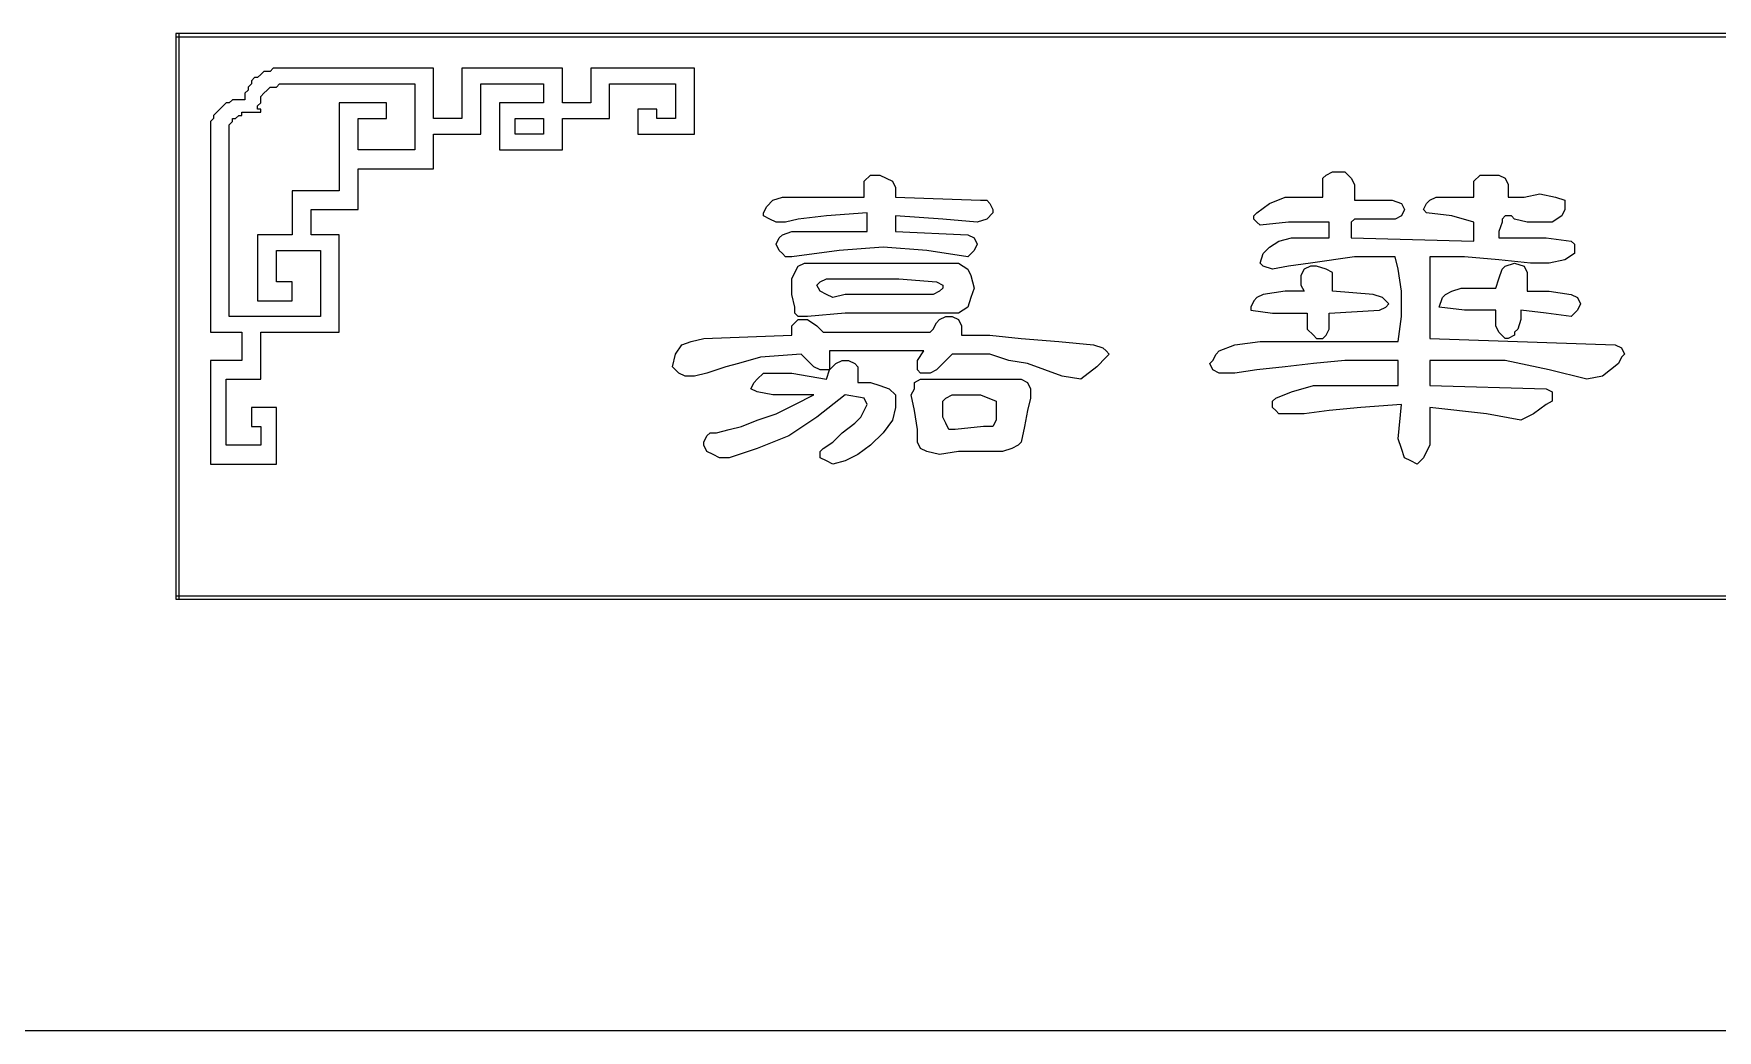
# Model space of a CAD drawing. Extents: x -66030 to 95157, y -13132 to 45879.
# Drawn here: x -4765 to -2672, y 12264 to 13503 of the extents above; entities that cross this region are included whole.
import ezdxf

# ---------------------------------------------------------------- set-up
doc = ezdxf.new("R2010")
doc.units = 0
doc.header["$LTSCALE"] = 100
doc.header["$MEASUREMENT"] = 0
doc.layers.get('0').update_dxf_attribs({"linetype": 'CONTINUOUS'})
doc.layers.add('3', color=11, linetype='CONTINUOUS')

msp = doc.modelspace()

# ---------------------------------------------------------------- linework, layer by layer
at = {"lineweight": 0}
for points in [[(-4588.2, 13502.8), (-4588.2, 13498.9), (-877.5, 13498.9), (-877.5, 13502.8), (-4588.2, 13502.8), (-4588.2, 13502.8), (-4588.2, 13502.8), (-4588.2, 13502.8), (-4588.2, 13502.8)], [(-4588.2, 12799.7), (-4584.3, 12799.7), (-4584.3, 13502.8), (-4588.2, 13502.8), (-4588.2, 12799.7), (-4588.2, 12799.7), (-4588.2, 12799.7), (-4588.2, 12799.7), (-4588.2, 12799.7)], [(-4506.2, 13131.7), (-4506.2, 13096.5), (-4545.2, 13096.5), (-4545.2, 12967.7), (-4506.2, 12967.7), (-4463.2, 12967.7), (-4463.2, 13002.8), (-4463.2, 13038), (-4494.4, 13038), (-4494.4, 13014.5), (-4482.7, 13014.5), (-4482.7, 12991.1), (-4525.7, 12991.1), (-4525.7, 13073.1), (-4482.7, 13073.1), (-4482.7, 13131.7), (-4435.9, 13131.7), (-4385.1, 13131.7), (-4385.1, 13252.8), (-4420.2, 13252.8), (-4420.2, 13284), (-4400.7, 13284), (-4385.1, 13284), (-4385.1, 13284), (-4361.6, 13284), (-4361.6, 13334.8), (-4267.9, 13334.8), (-4267.9, 13377.8), (-4209.3, 13377.8), (-4209.3, 13440.3), (-4131.2, 13440.3), (-4131.2, 13416.8), (-4185.9, 13416.8), (-4185.9, 13358.2), (-4107.8, 13358.2), (-4107.8, 13397.3), (-4049.2, 13397.3), (-4049.2, 13440.3), (-3967.1, 13440.3), (-3967.1, 13397.3), (-3990.6, 13397.3), (-3990.6, 13409), (-4014, 13409), (-4014, 13377.8), (-3978.9, 13377.8), (-3943.7, 13377.8), (-3943.7, 13416.8), (-3943.7, 13459.8), (-4072.6, 13459.8), (-4072.6, 13416.8), (-4107.8, 13416.8), (-4107.8, 13459.8), (-4232.7, 13459.8), (-4232.7, 13397.3), (-4267.9, 13397.3), (-4267.9, 13459.8), (-4451.5, 13459.8), (-4459.3, 13459.8), (-4463.2, 13459.8), (-4467.1, 13459.8), (-4471, 13455.9), (-4474.9, 13455.9), (-4478.8, 13455.9), (-4482.7, 13452), (-4486.6, 13448.1), (-4490.5, 13448.1), (-4494.4, 13444.2), (-4494.4, 13440.3), (-4498.3, 13436.4), (-4498.3, 13432.5), (-4502.3, 13428.6), (-4502.3, 13424.6), (-4502.3, 13420.7), (-4506.2, 13420.7), (-4514, 13420.7), (-4517.9, 13420.7), (-4521.8, 13416.8), (-4525.7, 13416.8), (-4529.6, 13412.9), (-4533.5, 13409), (-4533.5, 13409), (-4537.4, 13405.1), (-4541.3, 13401.2), (-4541.3, 13397.3), (-4545.2, 13393.4), (-4545.2, 13389.5), (-4545.2, 13385.6), (-4545.2, 13381.7), (-4545.2, 13377.8), (-4545.2, 13131.7), (-4525.7, 13131.7), (-4506.2, 13131.7)], [(-4385.1, 13307.5), (-4385.1, 13307.5), (-4443.7, 13307.5), (-4443.7, 13252.8), (-4486.6, 13252.8), (-4486.6, 13170.8), (-4443.7, 13170.8), (-4443.7, 13194.2), (-4463.2, 13194.2), (-4463.2, 13233.3), (-4408.5, 13233.3), (-4408.5, 13151.2), (-4521.8, 13151.2), (-4521.8, 13377.8), (-4521.8, 13381.7), (-4521.8, 13385.6), (-4521.8, 13385.6), (-4521.8, 13389.5), (-4517.9, 13393.4), (-4517.9, 13397.3), (-4514, 13397.3), (-4510.1, 13401.2), (-4506.2, 13401.2), (-4506.2, 13405.1), (-4502.3, 13405.1), (-4498.3, 13405.1), (-4494.4, 13405.1), (-4490.5, 13405.1), (-4486.6, 13405.1), (-4482.7, 13405.1), (-4482.7, 13409), (-4486.6, 13409), (-4486.6, 13412.9), (-4482.7, 13416.8), (-4482.7, 13420.7), (-4482.7, 13424.6), (-4482.7, 13424.6), (-4478.8, 13428.6), (-4474.9, 13432.5), (-4474.9, 13432.5), (-4471, 13436.4), (-4467.1, 13436.4), (-4463.2, 13436.4), (-4459.3, 13440.3), (-4455.4, 13440.3), (-4451.5, 13440.3), (-4291.3, 13440.3), (-4291.3, 13358.2), (-4361.6, 13358.2), (-4361.6, 13397.3), (-4326.5, 13397.3), (-4326.5, 13416.8), (-4385.1, 13416.8), (-4385.1, 13334.8), (-4385.1, 13334.8), (-4385.1, 13307.5), (-4385.1, 13307.5)], [(-4166.3, 13397.3), (-4131.2, 13397.3), (-4131.2, 13377.8), (-4166.3, 13377.8), (-4166.3, 13397.3)], [(-3240.6, 13264.5), (-3244.5, 13268.4), (-3248.4, 13272.3), (-3248.4, 13276.2), (-3244.5, 13280.1), (-3228.9, 13291.8), (-3209.4, 13299.7), (-3162.5, 13299.7), (-3162.5, 13323.1), (-3158.6, 13327), (-3150.8, 13330.9), (-3143, 13330.9), (-3135.2, 13330.9), (-3127.4, 13323.1), (-3123.4, 13315.3), (-3123.4, 13307.5), (-3123.4, 13295.8), (-3076.6, 13295.8), (-3064.9, 13291.8), (-3061, 13284), (-3064.9, 13276.2), (-3072.7, 13272.3), (-3115.6, 13272.3), (-3123.4, 13272.3), (-3127.4, 13268.4), (-3127.4, 13248.9), (-2975, 13245), (-2975, 13268.4), (-3002.4, 13276.2), (-3033.6, 13280.1), (-3037.5, 13284), (-3033.6, 13291.8), (-3029.7, 13295.8), (-3021.9, 13299.7), (-2975, 13299.7), (-2975, 13311.4), (-2975, 13319.2), (-2967.2, 13327), (-2959.4, 13327), (-2943.8, 13327), (-2936, 13323.1), (-2932.1, 13315.3), (-2932.1, 13299.7), (-2912.5, 13299.7), (-2893, 13303.6), (-2873.5, 13299.7), (-2861.7, 13295.8), (-2861.7, 13284), (-2865.7, 13276.2), (-2877.4, 13268.4), (-2893, 13268.4), (-2908.6, 13268.4), (-2924.2, 13272.3), (-2928.1, 13276.2), (-2936, 13276.2), (-2939.9, 13272.3), (-2939.9, 13268.4), (-2943.8, 13256.7), (-2943.8, 13248.9), (-2939.9, 13248.9), (-2928.1, 13248.9), (-2916.4, 13248.9), (-2885.2, 13248.9), (-2853.9, 13245), (-2850, 13241.1), (-2850, 13237.2), (-2850, 13233.3), (-2850, 13229.4), (-2861.7, 13221.5), (-2881.3, 13217.6), (-2904.7, 13217.6), (-2943.8, 13221.5), (-2986.7, 13225.4), (-3029.7, 13225.4), (-3029.7, 13123.9), (-2799.3, 13116.1), (-2791.4, 13112.2), (-2787.5, 13104.4), (-2791.4, 13100.5), (-2795.3, 13092.6), (-2814.9, 13077), (-2834.4, 13073.1), (-2881.3, 13084.8), (-2936, 13096.5), (-3029.7, 13096.5), (-3029.7, 13065.3), (-2885.2, 13061.4), (-2877.4, 13057.5), (-2877.4, 13053.6), (-2877.4, 13045.8), (-2885.2, 13041.9), (-2900.8, 13030.1), (-2916.4, 13022.3), (-2959.4, 13030.1), (-3029.7, 13038), (-3029.7, 13010.6), (-3029.7, 12991.1), (-3033.6, 12983.3), (-3037.5, 12975.5), (-3041.4, 12971.6), (-3045.3, 12967.7), (-3053.1, 12971.6), (-3061, 12975.5), (-3064.9, 12987.2), (-3068.8, 12998.9), (-3064.9, 13041.9), (-3115.6, 13038), (-3154.7, 13034.1), (-3185.9, 13030.1), (-3217.2, 13030.1), (-3221.1, 13034.1), (-3225, 13038), (-3225, 13045.8), (-3221.1, 13049.7), (-3201.6, 13057.5), (-3174.2, 13065.3), (-3068.8, 13065.3), (-3068.8, 13096.5), (-3100, 13096.5), (-3135.2, 13096.5), (-3174.2, 13092.6), (-3209.4, 13088.7), (-3244.5, 13084.8), (-3271.9, 13080.9), (-3291.4, 13080.9), (-3299.2, 13084.8), (-3303.1, 13092.6), (-3299.2, 13096.5), (-3295.3, 13104.4), (-3291.4, 13108.3), (-3271.9, 13116.1), (-3240.6, 13120), (-3068.8, 13120), (-3064.9, 13151.2), (-3064.9, 13182.5), (-3068.8, 13209.8), (-3072.7, 13225.4), (-3123.4, 13225.4), (-3178.1, 13217.6), (-3205.5, 13213.7), (-3225, 13209.8), (-3236.7, 13213.7), (-3240.6, 13217.6), (-3236.7, 13229.4), (-3228.9, 13237.2), (-3217.2, 13245), (-3201.6, 13248.9), (-3154.7, 13248.9), (-3154.7, 13268.4), (-3205.5, 13268.4), (-3240.6, 13264.5)], [(-3857.8, 13276.2), (-3857.8, 13280.1), (-3853.9, 13287.9), (-3846.1, 13295.8), (-3834.3, 13299.7), (-3732.8, 13299.7), (-3732.8, 13319.2), (-3725, 13327), (-3713.2, 13327), (-3705.4, 13323.1), (-3697.6, 13319.2), (-3693.7, 13311.4), (-3693.7, 13299.7), (-3588.3, 13295.8), (-3580.4, 13295.8), (-3576.5, 13291.8), (-3572.6, 13284), (-3572.6, 13280.1), (-3580.4, 13272.3), (-3592.2, 13268.4), (-3635.1, 13272.3), (-3693.7, 13276.2), (-3693.7, 13256.7), (-3603.9, 13252.8), (-3596.1, 13248.9), (-3592.2, 13241.1), (-3596.1, 13233.3), (-3603.9, 13225.4), (-3654.7, 13233.3), (-3709.3, 13237.2), (-3764, 13233.3), (-3822.6, 13225.4), (-3830.4, 13225.4), (-3834.3, 13229.4), (-3838.2, 13233.3), (-3842.1, 13241.1), (-3838.2, 13248.9), (-3834.3, 13252.8), (-3822.6, 13256.7), (-3810.9, 13256.7), (-3728.9, 13256.7), (-3728.9, 13280.1), (-3779.7, 13276.2), (-3814.8, 13272.3), (-3830.4, 13268.4), (-3842.1, 13268.4), (-3850, 13272.3), (-3857.8, 13276.2)], [(-3822.6, 13198.1), (-3818.7, 13205.9), (-3814.8, 13213.7), (-3807, 13217.6), (-3799.2, 13217.6), (-3650.8, 13217.6), (-3631.2, 13217.6), (-3615.6, 13217.6), (-3603.9, 13209.8), (-3600, 13202), (-3596.1, 13186.4), (-3600, 13174.7), (-3603.9, 13162.9), (-3615.6, 13155.1), (-3662.5, 13155.1), (-3709.3, 13155.1), (-3756.2, 13155.1), (-3803.1, 13151.2), (-3807, 13151.2), (-3814.8, 13151.2), (-3818.7, 13155.1), (-3818.7, 13162.9), (-3822.6, 13178.6), (-3822.6, 13198.1)], [(-3185.9, 13209.8), (-3189.8, 13202), (-3189.8, 13198.1), (-3189.8, 13190.3), (-3185.9, 13182.5), (-3209.4, 13182.5), (-3236.7, 13178.6), (-3244.5, 13174.7), (-3248.4, 13170.8), (-3252.3, 13162.9), (-3252.3, 13159), (-3225, 13155.1), (-3182, 13155.1), (-3182, 13135.6), (-3174.2, 13127.8), (-3170.3, 13123.9), (-3162.5, 13123.9), (-3158.6, 13127.8), (-3154.7, 13135.6), (-3154.7, 13155.1), (-3092.2, 13159), (-3084.4, 13162.9), (-3080.5, 13166.9), (-3088.3, 13174.7), (-3100, 13178.6), (-3150.8, 13182.5), (-3150.8, 13194.2), (-3150.8, 13205.9), (-3158.6, 13209.8), (-3170.3, 13213.7), (-3178.1, 13213.7), (-3185.9, 13209.8)], [(-3018, 13162.9), (-3014.1, 13174.7), (-3010.2, 13178.6), (-3002.4, 13182.5), (-2990.6, 13186.4), (-2971.1, 13186.4), (-2947.7, 13186.4), (-2943.8, 13198.1), (-2939.9, 13209.8), (-2936, 13213.7), (-2924.2, 13217.6), (-2912.5, 13213.7), (-2908.6, 13205.9), (-2908.6, 13198.1), (-2908.6, 13182.5), (-2881.3, 13182.5), (-2853.9, 13178.6), (-2846.1, 13174.7), (-2842.2, 13166.9), (-2846.1, 13159), (-2853.9, 13151.2), (-2885.2, 13155.1), (-2916.4, 13159), (-2916.4, 13147.3), (-2920.3, 13135.6), (-2924.2, 13131.7), (-2924.2, 13127.8), (-2932.1, 13123.9), (-2936, 13123.9), (-2943.8, 13131.7), (-2947.7, 13139.5), (-2947.7, 13151.2), (-2947.7, 13159), (-2986.7, 13159), (-3018, 13162.9)], [(-3791.4, 13190.3), (-3787.5, 13194.2), (-3779.7, 13198.1), (-3764, 13198.1), (-3740.6, 13198.1), (-3689.8, 13198.1), (-3642.9, 13194.2), (-3635.1, 13190.3), (-3635.1, 13186.4), (-3639, 13182.5), (-3646.8, 13178.6), (-3756.2, 13178.6), (-3771.8, 13174.7), (-3779.7, 13178.6), (-3787.5, 13182.5), (-3791.4, 13190.3)], [(-3971, 13088.7), (-3967.1, 13104.4), (-3959.3, 13116.1), (-3947.6, 13120), (-3932, 13123.9), (-3822.6, 13127.8), (-3822.6, 13139.5), (-3814.8, 13147.3), (-3803.1, 13147.3), (-3791.4, 13139.5), (-3783.6, 13131.7), (-3650.8, 13131.7), (-3646.8, 13135.6), (-3642.9, 13143.4), (-3639, 13147.3), (-3631.2, 13151.2), (-3623.4, 13151.2), (-3615.6, 13147.3), (-3611.7, 13139.5), (-3611.7, 13127.8), (-3576.5, 13127.8), (-3537.5, 13123.9), (-3490.6, 13120), (-3447.6, 13116.1), (-3435.9, 13112.2), (-3432, 13108.3), (-3428.1, 13104.4), (-3432, 13100.5), (-3443.7, 13088.7), (-3463.3, 13073.1), (-3486.7, 13077), (-3529.7, 13092.6), (-3553.1, 13096.5), (-3576.5, 13104.4), (-3600, 13104.4), (-3623.4, 13104.4), (-3642.9, 13084.8), (-3650.8, 13080.9), (-3658.6, 13080.9), (-3662.5, 13080.9), (-3666.4, 13084.8), (-3666.4, 13096.5), (-3658.6, 13108.3), (-3775.7, 13108.3), (-3775.7, 13092.6), (-3775.7, 13084.8), (-3787.5, 13084.8), (-3795.3, 13088.7), (-3803.1, 13096.5), (-3810.9, 13104.4), (-3861.7, 13100.5), (-3889, 13092.6), (-3904.6, 13088.7), (-3928.1, 13080.9), (-3943.7, 13077), (-3955.4, 13077), (-3963.2, 13080.9), (-3971, 13088.7)], [(-3873.4, 13061.4), (-3869.5, 13069.2), (-3865.6, 13073.1), (-3857.8, 13080.9), (-3850, 13080.9), (-3822.6, 13080.9), (-3779.7, 13073.1), (-3775.7, 13084.8), (-3767.9, 13092.6), (-3760.1, 13096.5), (-3752.3, 13096.5), (-3744.5, 13092.6), (-3740.6, 13088.7), (-3740.6, 13080.9), (-3740.6, 13069.2), (-3725, 13069.2), (-3713.2, 13065.3), (-3701.5, 13061.4), (-3693.7, 13053.6), (-3693.7, 13038), (-3697.6, 13022.3), (-3709.3, 13006.7), (-3725, 12991.1), (-3740.6, 12979.4), (-3756.2, 12971.6), (-3771.8, 12967.7), (-3779.7, 12971.6), (-3787.5, 12975.5), (-3787.5, 12983.3), (-3783.6, 12987.2), (-3771.8, 12995), (-3760.1, 13006.7), (-3744.5, 13018.4), (-3736.7, 13026.2), (-3732.8, 13034.1), (-3728.9, 13041.9), (-3732.8, 13049.7), (-3756.2, 13053.6), (-3791.4, 13026.2), (-3826.5, 13002.8), (-3865.6, 12987.2), (-3900.7, 12975.5), (-3912.5, 12975.5), (-3920.3, 12979.4), (-3928.1, 12983.3), (-3932, 12991.1), (-3932, 12995), (-3928.1, 13002.8), (-3924.2, 13006.7), (-3916.4, 13006.7), (-3900.7, 13010.6), (-3885.1, 13014.5), (-3865.6, 13022.3), (-3842.1, 13030.1), (-3818.7, 13041.9), (-3795.3, 13053.6), (-3822.6, 13053.6), (-3846.1, 13053.6), (-3865.6, 13057.5), (-3873.4, 13061.4)], [(-3674.2, 13053.6), (-3670.3, 13061.4), (-3670.3, 13069.2), (-3662.5, 13073.1), (-3654.7, 13073.1), (-3537.5, 13073.1), (-3529.7, 13069.2), (-3525.8, 13061.4), (-3525.8, 13049.7), (-3529.7, 13034.1), (-3533.6, 13014.5), (-3537.5, 12995), (-3541.4, 12991.1), (-3549.2, 12987.2), (-3560.9, 12983.3), (-3576.5, 12983.3), (-3615.6, 12983.3), (-3639, 12979.4), (-3654.7, 12983.3), (-3662.5, 12987.2), (-3666.4, 12995), (-3666.4, 13010.6), (-3670.3, 13034.1), (-3674.2, 13053.6)], [(-3635.1, 13038), (-3635.1, 13045.8), (-3631.2, 13049.7), (-3623.4, 13053.6), (-3615.6, 13053.6), (-3588.3, 13053.6), (-3568.7, 13045.8), (-3568.7, 13022.3), (-3572.6, 13014.5), (-3584.4, 13014.5), (-3619.5, 13010.6), (-3627.3, 13010.6), (-3631.2, 13018.4), (-3635.1, 13026.2), (-3635.1, 13038)], [(-873.6, 12799.7), (-877.5, 12803.6), (-4588.2, 12803.6), (-4588.2, 12799.7), (-877.5, 12799.7), (-873.6, 12799.7), (-877.5, 12799.7), (-873.6, 12799.7), (-873.6, 12799.7)]]:
    msp.add_lwpolyline(points, close=True, dxfattribs=at)
at = {"layer": '3', "color": 2}
msp.add_line((-66030.3, 12263.7), (95136.1, 12263.7), dxfattribs=at)

doc.saveas('drawing.dxf')
